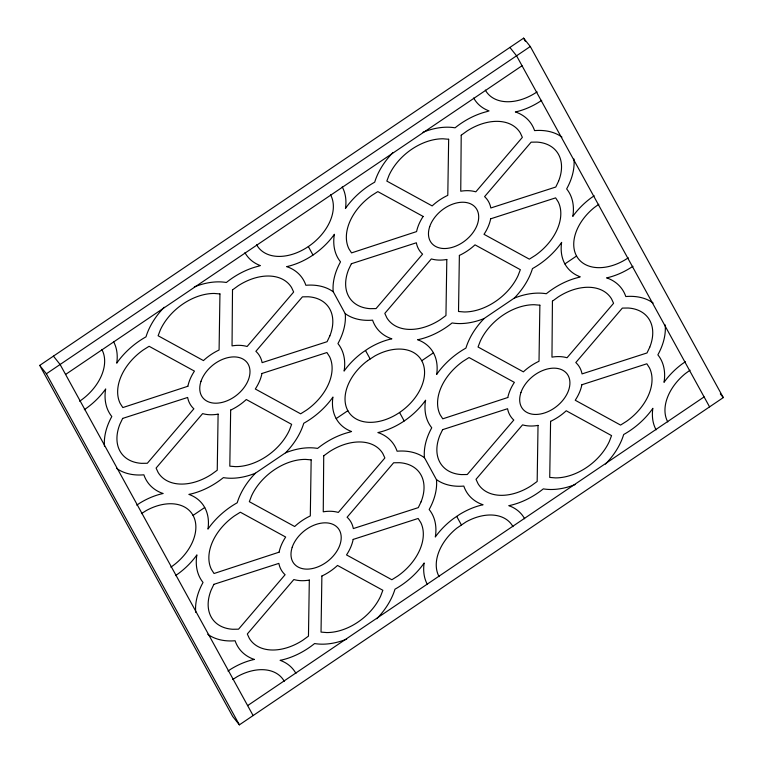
<?xml version="1.0" encoding="UTF-8"?>
<svg xmlns="http://www.w3.org/2000/svg" width="763" height="763" viewBox="0 0 763 763"><rect width="100%" height="100%" fill="white"/><g stroke="black" fill="none" stroke-linecap="round" stroke-linejoin="round"><path stroke-width="1.14" d="M164.207 307.27L164.083 307.394A61.784 41.879 -38.6 0 0 145.991 336.845A61.784 41.879 -38.6 0 0 118.265 361.013L116.729 363.188L116.825 362.635A58.913 39.934 -38.6 0 0 113.496 341.566M392.916 152.6L392.792 152.724A61.784 41.879 -38.6 0 0 374.7 182.166A61.784 41.879 -38.6 0 0 346.965 206.344L345.439 208.509L345.534 207.956A58.913 39.934 -38.6 0 0 342.206 186.897M255.424 473.203L255.3 473.318A61.784 41.879 -38.6 0 0 237.207 502.769A61.784 41.879 -38.6 0 0 209.482 526.937L207.946 529.112L208.041 528.559A58.913 39.934 -38.6 0 0 189.358 494.567L188.871 494.414L191.313 493.89A61.784 41.879 -38.6 0 0 223.387 477.628A61.784 41.879 -38.6 0 0 255.271 473.27L285.667 452.717A61.784 41.879 -38.6 0 0 303.76 423.265A61.784 41.879 -38.6 0 0 331.485 399.097L332.935 397.046L332.849 397.523A58.913 39.934 -38.6 0 0 351.533 431.515L349.654 432.144A61.784 41.879 -38.6 0 0 317.589 448.406A61.784 41.879 -38.6 0 0 285.696 452.764L285.543 452.831M484.133 318.524L484.009 318.648A61.784 41.879 -38.6 0 0 465.916 348.1A61.784 41.879 -38.6 0 0 438.191 372.268L436.655 374.442L436.751 373.889A58.913 39.934 -38.6 0 0 418.067 339.897L417.58 339.735L420.022 339.22A61.784 41.879 -38.6 0 0 452.097 322.949A61.784 41.879 -38.6 0 0 483.98 318.591L514.376 298.037A61.784 41.879 -38.6 0 0 532.469 268.595A61.784 41.879 -38.6 0 0 560.195 244.418L561.644 242.376L561.558 242.853A58.913 39.934 -38.6 0 0 580.242 276.835L578.364 277.465A61.784 41.879 -38.6 0 0 546.298 293.736A61.784 41.879 -38.6 0 0 514.405 298.095L514.252 298.161M376.76 618.764L376.884 618.64A61.784 41.879 -38.6 0 0 394.976 589.189A61.784 41.879 -38.6 0 0 422.712 565.021L424.152 562.97L424.075 563.456A58.913 39.934 -38.6 0 0 427.404 584.515M605.469 464.085L605.593 463.961A61.784 41.879 -38.6 0 0 623.686 434.519A61.784 41.879 -38.6 0 0 651.421 410.351L652.861 408.3L652.785 408.777A58.913 39.934 -38.6 0 0 656.104 429.836M79.648 401.233L81.899 399.631A44.769 30.348 -38.6 0 0 101.822 349.464M256.635 244.761A44.769 30.348 -38.6 0 0 308.319 246.583L310.608 244.961A44.769 30.348 -38.6 0 0 330.532 194.794M537.028 91.913L537.066 91.884A44.769 30.348 -38.6 0 1 485.344 90.091M312.973 255.052L308.357 246.554M541.682 100.382L541.72 100.354A58.913 39.934 -38.6 0 1 515.864 111.856L515.359 111.961L517.209 112.6A61.784 41.879 -38.6 0 1 534.577 130.607A61.784 41.879 -38.6 0 1 561.835 137.044L561.93 137.121M170.864 567.157L173.115 565.564A44.769 30.348 -38.6 0 0 193.487 516.246A44.769 30.348 -38.6 0 0 146.105 510.657L141.432 513.613M628.283 257.808L628.245 257.837A44.769 30.348 -38.6 0 1 577.562 257.656A44.769 30.348 -38.6 0 1 594.263 207.574L598.841 204.265M404.19 420.976L399.574 412.487M632.899 266.306L632.937 266.277A58.913 39.934 -38.6 0 1 607.081 277.78L606.585 277.885L608.426 278.524A61.784 41.879 -38.6 0 1 625.803 296.53A61.784 41.879 -38.6 0 1 653.061 302.968L653.147 303.045M685.412 361.729L682.322 363.817A58.913 39.934 -38.6 0 0 664.315 381.891L664.001 382.33L664.335 380.222A61.784 41.879 -38.6 0 0 657.859 354.843A61.784 41.879 -38.6 0 0 665.183 325.019L665.164 324.895M512.965 526.642A44.769 30.348 -38.6 0 0 466.031 521.911L456.77 528.168A44.769 30.348 -38.6 0 0 439.078 576.618M690.067 370.189L685.479 373.498A44.769 30.348 -38.6 0 0 667.787 421.949M39.705 365.41L523.618 38.15L530.295 46.514L723.295 397.59L239.382 724.85L232.705 716.486L39.705 365.41L46.381 373.775L239.382 724.85M46.381 373.775L530.295 46.514M65.58 374.452L522.035 65.752M193.039 515.397L204.713 507.5M336.178 418.591L347.852 410.694M421.748 360.718L433.422 352.821M564.887 263.912L576.561 256.015M247.641 705.603L704.096 396.913M594.186 195.795L591.106 197.894A58.913 39.934 -38.6 0 0 573.089 215.967L572.784 216.406L573.118 214.298A61.784 41.879 -38.6 0 0 566.642 188.919A61.784 41.879 -38.6 0 0 573.957 159.095L573.948 158.971M136.777 505.144L139.791 503.113A58.913 39.934 -38.6 0 1 162.519 493.632L163.158 493.499L161.251 492.841A61.784 41.879 -38.6 0 1 143.883 474.824A61.784 41.879 -38.6 0 1 116.615 468.387L116.529 468.31M227.994 671.068L231.008 669.037A58.913 39.934 -38.6 0 1 253.745 659.556L254.384 659.423L252.467 658.765A61.784 41.879 -38.6 0 1 235.099 640.758A61.784 41.879 -38.6 0 1 207.841 634.32L207.746 634.244M232.648 679.537L237.322 676.581A44.769 30.348 -38.6 0 1 284.256 681.321M423.026 132.237L423.188 132.171A61.784 41.879 -38.6 0 1 455.072 127.812A61.784 41.879 -38.6 0 1 487.147 111.541L489.026 110.912A58.913 39.934 -38.6 0 1 473.67 97.988M194.327 286.907L194.479 286.84A61.784 41.879 -38.6 0 1 226.363 282.482A61.784 41.879 -38.6 0 1 258.438 266.211L260.317 265.591A58.913 39.934 -38.6 0 1 244.961 252.658M575.359 484.457L575.197 484.524A61.784 41.879 -38.6 0 1 543.313 488.873A61.784 41.879 -38.6 0 1 511.239 505.144L508.797 505.669L509.283 505.821A58.913 39.934 -38.6 0 1 524.639 518.754M346.65 639.127L346.497 639.194A61.784 41.879 -38.6 0 1 314.604 643.552A61.784 41.879 -38.6 0 1 282.529 659.823L280.088 660.338L280.574 660.5A58.913 39.934 -38.6 0 1 295.93 673.424M423.15 216.444L377.819 191.608L371.858 195.376A47.602 32.265 -38.6 0 0 348.929 248.833L351.543 252.896L416.579 231.59A42.423 28.756 -38.6 0 1 423.15 216.444M333.221 291.79L333.135 291.714A61.784 41.879 -38.6 0 0 305.868 285.276A61.784 41.879 -38.6 0 0 288.5 267.269L286.659 266.63L287.155 266.535A58.913 39.934 -38.6 0 0 334.013 234.832L334.394 234.279L334.051 236.463A61.784 41.879 -38.6 0 0 340.527 261.843A61.784 41.879 -38.6 0 0 333.202 291.666L345.248 313.765A61.784 41.879 -38.6 0 1 337.933 343.598A61.784 41.879 -38.6 0 1 344.409 368.968L344.075 371.085L344.39 370.637A58.913 39.934 -38.6 0 1 362.396 352.563L368.5 348.433A58.913 39.934 -38.6 0 1 391.228 338.953L391.867 338.829L389.96 338.162A61.784 41.879 -38.6 0 1 372.592 320.155A61.784 41.879 -38.6 0 1 345.324 313.717L345.238 313.641M424.447 457.724L424.352 457.647A61.784 41.879 -38.6 0 0 397.094 451.21A61.784 41.879 -38.6 0 0 379.716 433.193L377.876 432.554L378.372 432.459A58.913 39.934 -38.6 0 0 425.229 400.756L425.611 400.203L425.268 402.387A61.784 41.879 -38.6 0 0 431.753 427.766A61.784 41.879 -38.6 0 0 424.428 457.59L436.474 479.698A61.784 41.879 -38.6 0 1 429.149 509.522A61.784 41.879 -38.6 0 1 435.625 534.892L435.301 537.009L435.606 536.561A58.913 39.934 -38.6 0 1 453.613 518.497L459.717 514.367A58.913 39.934 -38.6 0 1 482.454 504.877L483.084 504.753L481.176 504.085A61.784 41.879 -38.6 0 1 463.809 486.079A61.784 41.879 -38.6 0 1 436.55 479.641L436.455 479.565M509.884 47.43L516.561 55.794L709.571 406.87M720.329 393.87L723.295 397.59M53.429 356.13L60.105 364.495L253.116 715.57M523.618 38.15L525.335 41.278M365.487 350.475L370.141 358.934M456.703 516.398L461.357 524.868M195.738 612.393L195.719 612.269A61.784 41.879 -38.6 0 1 203.044 582.436A61.784 41.879 -38.6 0 1 196.558 557.066L196.902 554.882L196.511 555.445A58.913 39.934 -38.6 0 1 175.519 575.626M104.512 446.469L104.502 446.336A61.784 41.879 -38.6 0 1 111.818 416.512A61.784 41.879 -38.6 0 1 105.342 391.142L105.685 388.949L105.294 389.521A58.913 39.934 -38.6 0 1 84.302 409.702M218.104 414.137L217.245 470.218L211.504 474.376A47.602 32.265 -38.6 0 1 158.151 472.497L156.091 468.072L202.634 413.603A42.423 28.756 -38.6 0 0 217.722 414.214L218.104 414.137M219.944 293.936L219.086 350.026L217.913 350.57A42.423 28.756 -38.6 0 0 204.761 359.392L203.454 360.594L158.113 335.758L160.335 329.94A47.602 32.265 -38.6 0 1 214.269 293.459L219.944 293.936M230.664 410.084L229.806 466.164L235.481 466.641A47.602 32.265 -38.6 0 0 289.415 430.17L291.638 424.352L246.296 399.516L244.99 400.709A42.423 28.756 -38.6 0 1 231.838 409.531L230.664 410.084M232.505 289.892L232.038 345.887A42.423 28.756 -38.6 0 1 247.117 346.497L293.66 292.038L291.6 287.603A47.602 32.265 -38.6 0 0 238.247 285.724L232.505 289.892M309.32 580.071L308.462 636.142L302.72 640.3A47.602 32.265 -38.6 0 1 249.367 638.431L247.307 633.996L293.85 579.537A42.423 28.756 -38.6 0 0 308.939 580.147L309.32 580.071M311.161 459.87L310.303 515.95L309.129 516.503A42.423 28.756 -38.6 0 0 295.987 525.325L294.68 526.518L249.329 501.682L251.552 495.864A47.602 32.265 -38.6 0 1 305.486 459.393L311.161 459.87M321.881 576.008L321.032 632.098L326.707 632.565A47.602 32.265 -38.6 0 0 380.642 596.094L382.854 590.276L337.513 565.44L336.206 566.632A42.423 28.756 -38.6 0 1 323.054 575.464L321.881 576.008M323.722 455.816L323.254 511.82A42.423 28.756 -38.6 0 1 338.333 512.431L384.876 457.962L382.816 453.537A47.602 32.265 -38.6 0 0 329.473 451.658L323.722 455.816M446.813 259.468L445.954 315.548L440.213 319.707A47.602 32.265 -38.6 0 1 386.86 317.828L384.8 313.393L431.343 258.934A42.423 28.756 -38.6 0 0 446.422 259.544L446.813 259.468M448.654 139.267L447.795 195.347L446.622 195.9A42.423 28.756 -38.6 0 0 433.47 204.722L432.163 205.915L386.822 181.079L389.044 175.271A47.602 32.265 -38.6 0 1 442.979 138.79L448.654 139.267M459.374 255.414L458.515 311.495L464.19 311.972A47.602 32.265 -38.6 0 0 518.125 275.491L520.347 269.682L475.006 244.847L473.699 246.039A42.423 28.756 -38.6 0 1 460.547 254.861L459.374 255.414M461.214 135.213L460.747 191.217A42.423 28.756 -38.6 0 1 475.826 191.828L522.369 137.369L520.309 132.934A47.602 32.265 -38.6 0 0 466.956 131.055L461.214 135.213M538.029 425.392L537.171 481.472L531.43 485.63A47.602 32.265 -38.6 0 1 478.077 483.752L476.017 479.317L522.56 424.857A42.423 28.756 -38.6 0 0 537.648 425.468L538.029 425.392M539.87 305.19L539.012 361.281L537.839 361.824A42.423 28.756 -38.6 0 0 524.686 370.646L523.38 371.848L478.039 347.003L480.261 341.195A47.602 32.265 -38.6 0 1 534.195 304.714L539.87 305.19M550.59 421.338L549.732 477.419L555.416 477.896A47.602 32.265 -38.6 0 0 609.351 441.424L611.564 435.606L566.222 410.771L564.916 411.963A42.423 28.756 -38.6 0 1 551.763 420.785L550.59 421.338M552.431 301.147L551.964 357.141A42.423 28.756 -38.6 0 1 567.043 357.752L613.586 303.293L611.525 298.858A47.602 32.265 -38.6 0 0 558.173 296.979L552.431 301.147M187.87 386.259L122.833 407.566L120.22 403.503A47.602 32.265 -38.6 0 1 143.148 350.045L149.109 346.288L194.441 371.114A42.423 28.756 -38.6 0 0 187.87 386.259M261.947 373.489L261.881 373.851A42.423 28.756 -38.6 0 1 255.309 388.996L300.641 413.823L306.602 410.065A47.602 32.265 -38.6 0 0 329.53 356.598L326.917 352.535L261.947 373.489M279.086 552.183L214.05 573.499L211.437 569.436A47.602 32.265 -38.6 0 1 234.365 515.969L240.335 512.211L285.667 537.038A42.423 28.756 -38.6 0 0 279.086 552.183M353.164 539.422L353.097 539.775A42.423 28.756 -38.6 0 1 346.526 554.92L391.858 579.746L397.819 575.989A47.602 32.265 -38.6 0 0 420.747 522.531L418.134 518.468L353.164 539.422M490.647 218.819L490.59 219.172A42.423 28.756 -38.6 0 1 484.009 234.317L529.341 259.153L535.311 255.386A47.602 32.265 -38.6 0 0 558.239 201.928L555.626 197.865L490.647 218.819M507.796 397.513L442.759 418.82L440.146 414.757A47.602 32.265 -38.6 0 1 463.074 361.3L469.045 357.542L514.376 382.368A42.423 28.756 -38.6 0 0 507.796 397.513M581.873 384.743L581.807 385.105A42.423 28.756 -38.6 0 1 575.235 400.251L620.567 425.077L626.528 421.319A47.602 32.265 -38.6 0 0 649.456 367.852L646.843 363.789L581.873 384.743M201.003 381.3L200.555 382.749A28.269 19.17 -38.6 0 0 200.183 392.277L200.526 393.489A28.269 19.17 -38.6 0 0 202.824 397.752L203.626 398.658A28.269 19.17 -38.6 0 0 211.361 402.75L212.715 402.988A28.269 19.17 -38.6 0 0 217.045 403.16L218.561 403.036A28.269 19.17 -38.6 0 0 229.52 399.707L231.055 398.896A28.269 19.17 -38.6 0 0 236.921 394.967L238.285 393.822A28.269 19.17 -38.6 0 0 246.048 384.59L246.859 383.16A28.269 19.17 -38.6 0 0 248.748 378.801L249.196 377.351A28.269 19.17 -38.6 0 0 249.568 367.823L249.224 366.612A28.269 19.17 -38.6 0 0 246.926 362.349L246.125 361.452A28.269 19.17 -38.6 0 0 238.39 357.361L237.035 357.122A28.269 19.17 -38.6 0 0 232.705 356.941L231.189 357.065A28.269 19.17 -38.6 0 0 220.23 360.403L218.695 361.214A28.269 19.17 -38.6 0 0 212.829 365.143L211.475 366.288A28.269 19.17 -38.6 0 0 203.702 375.52L202.891 376.951A28.269 19.17 -38.6 0 0 201.003 381.3M292.219 547.233L291.781 548.673A28.269 19.17 -38.6 0 0 291.409 558.211L291.743 559.422A28.269 19.17 -38.6 0 0 294.051 563.685L294.852 564.582A28.269 19.17 -38.6 0 0 302.577 568.673L303.932 568.912A28.269 19.17 -38.6 0 0 308.271 569.093L309.778 568.969A28.269 19.17 -38.6 0 0 320.737 565.631L322.282 564.82A28.269 19.17 -38.6 0 0 328.138 560.891L329.502 559.746A28.269 19.17 -38.6 0 0 337.275 550.514L338.076 549.083A28.269 19.17 -38.6 0 0 339.964 544.734L340.412 543.285A28.269 19.17 -38.6 0 0 340.784 533.757L340.441 532.545A28.269 19.17 -38.6 0 0 338.143 528.282L337.341 527.376A28.269 19.17 -38.6 0 0 329.616 523.284L328.252 523.046A28.269 19.17 -38.6 0 0 323.922 522.874L322.406 522.998A28.269 19.17 -38.6 0 0 311.457 526.327L309.912 527.138A28.269 19.17 -38.6 0 0 304.046 531.067L302.692 532.212A28.269 19.17 -38.6 0 0 294.919 541.444L294.108 542.875A28.269 19.17 -38.6 0 0 292.219 547.233M429.712 226.63L429.264 228.08A28.269 19.17 -38.6 0 0 428.892 237.608L429.235 238.819A28.269 19.17 -38.6 0 0 431.534 243.082L432.335 243.979A28.269 19.17 -38.6 0 0 440.07 248.07L441.424 248.318A28.269 19.17 -38.6 0 0 445.754 248.49L447.271 248.366A28.269 19.17 -38.6 0 0 458.229 245.028L459.765 244.227A28.269 19.17 -38.6 0 0 465.63 240.288L466.985 239.153A28.269 19.17 -38.6 0 0 474.758 229.921L475.568 228.48A28.269 19.17 -38.6 0 0 477.457 224.131L477.896 222.682A28.269 19.17 -38.6 0 0 478.277 213.154L477.934 211.942A28.269 19.17 -38.6 0 0 475.626 207.679L474.834 206.773A28.269 19.17 -38.6 0 0 467.099 202.681L465.745 202.443A28.269 19.17 -38.6 0 0 461.415 202.271L459.898 202.395A28.269 19.17 -38.6 0 0 448.94 205.733L447.404 206.535A28.269 19.17 -38.6 0 0 441.539 210.474L440.175 211.609A28.269 19.17 -38.6 0 0 432.411 220.841L431.6 222.281A28.269 19.17 -38.6 0 0 429.712 226.63M520.929 392.554L520.49 394.004A28.269 19.17 -38.6 0 0 520.108 403.532L520.452 404.743A28.269 19.17 -38.6 0 0 522.76 409.006L523.552 409.912A28.269 19.17 -38.6 0 0 531.286 414.004L532.641 414.242A28.269 19.17 -38.6 0 0 536.98 414.414L538.487 414.29A28.269 19.17 -38.6 0 0 549.446 410.961L550.981 410.151A28.269 19.17 -38.6 0 0 556.847 406.212L558.211 405.077A28.269 19.17 -38.6 0 0 565.974 395.844L566.785 394.414A28.269 19.17 -38.6 0 0 568.673 390.055L569.122 388.605A28.269 19.17 -38.6 0 0 569.494 379.077L569.15 377.866A28.269 19.17 -38.6 0 0 566.852 373.603L566.051 372.706A28.269 19.17 -38.6 0 0 558.316 368.615L556.961 368.376A28.269 19.17 -38.6 0 0 552.631 368.195L551.115 368.319A28.269 19.17 -38.6 0 0 540.156 371.657L538.621 372.468A28.269 19.17 -38.6 0 0 532.755 376.397L531.401 377.542A28.269 19.17 -38.6 0 0 523.628 386.774L522.817 388.205A28.269 19.17 -38.6 0 0 520.929 392.554M122.662 418.41L119.905 424.209A47.602 32.265 -38.6 0 0 141.413 463.332L147.326 463.265L193.878 408.787L193.001 407.967A42.423 28.756 -38.6 0 1 187.832 398.4L187.65 397.456L122.662 418.41M351.371 263.74L348.615 269.53A47.602 32.265 -38.6 0 0 370.122 308.662L376.035 308.595L422.588 254.117L421.71 253.287A42.423 28.756 -38.6 0 1 416.541 243.731L416.36 242.777L351.371 263.74M329.845 335.901L327.089 341.7L262.1 362.654L261.919 361.71A42.423 28.756 -38.6 0 0 256.75 352.144L255.872 351.314L302.425 296.845L308.338 296.769A47.602 32.265 -38.6 0 1 329.845 335.901M213.888 584.334L211.122 590.133A47.602 32.265 -38.6 0 0 232.639 629.265L238.542 629.189L285.104 574.72L284.217 573.89A42.423 28.756 -38.6 0 1 279.048 564.324L278.867 563.38L213.888 584.334M558.554 181.232L555.788 187.021L490.809 207.984L490.628 207.031A42.423 28.756 -38.6 0 0 485.459 197.474L484.581 196.644L531.134 142.166L537.038 142.099A47.602 32.265 -38.6 0 1 558.554 181.232M442.597 429.664L439.831 435.463A47.602 32.265 -38.6 0 0 461.348 474.586L467.252 474.519L513.804 420.041L512.927 419.221A42.423 28.756 -38.6 0 1 507.757 409.655L507.576 408.71L442.597 429.664M421.062 501.825L418.305 507.624L353.317 528.578L353.135 527.634A42.423 28.756 -38.6 0 0 347.976 518.067L347.089 517.247L393.641 462.769L399.554 462.702A47.602 32.265 -38.6 0 1 421.062 501.825M649.771 347.155L647.014 352.954L582.026 373.908L581.845 372.964A42.423 28.756 -38.6 0 0 576.675 363.398L575.798 362.568L622.35 308.09L628.264 308.023A47.602 32.265 -38.6 0 1 649.771 347.155M367.613 360.651L365.553 362.244A44.769 30.348 -38.6 0 0 348.853 412.325A44.769 30.348 -38.6 0 0 399.535 412.506L401.824 410.885A44.769 30.348 -38.6 0 0 422.187 361.576A44.769 30.348 -38.6 0 0 374.814 355.978L367.613 360.651"/></g></svg>
